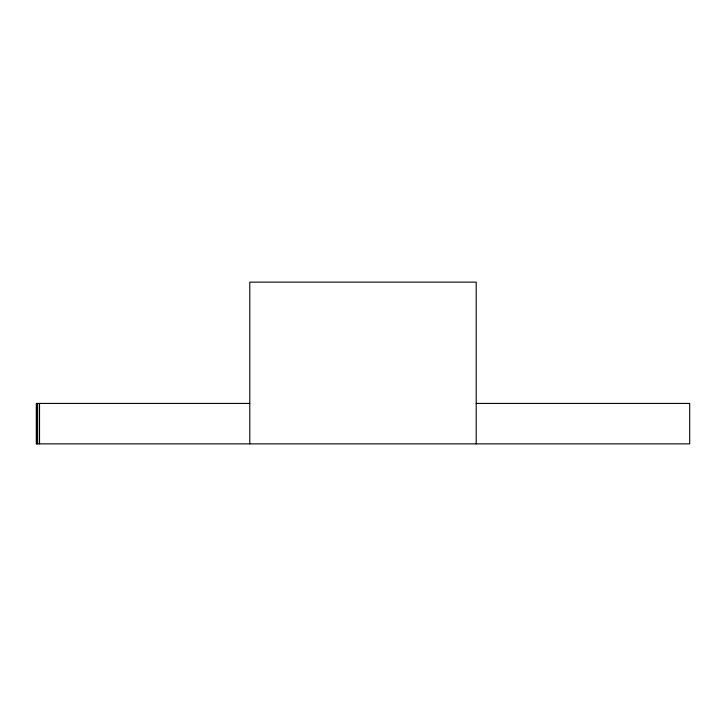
<?xml version="1.0" encoding="UTF-8"?>
<svg xmlns="http://www.w3.org/2000/svg" width="726" height="726" viewBox="0 0 726 726"><rect width="100%" height="100%" fill="white"/><g stroke="black" fill="none" stroke-linecap="round" stroke-linejoin="round"><path stroke-width="1.09" d="M249.789 403.429L36.3 403.429L36.3 443.867L689.7 443.867L689.7 403.429L476.211 403.429M476.211 443.867L476.211 282.133L249.789 282.133L249.789 443.867M39.531 403.429L39.531 443.867M37.67 403.429L37.67 443.867M36.554 403.429L36.554 443.867"/></g></svg>
